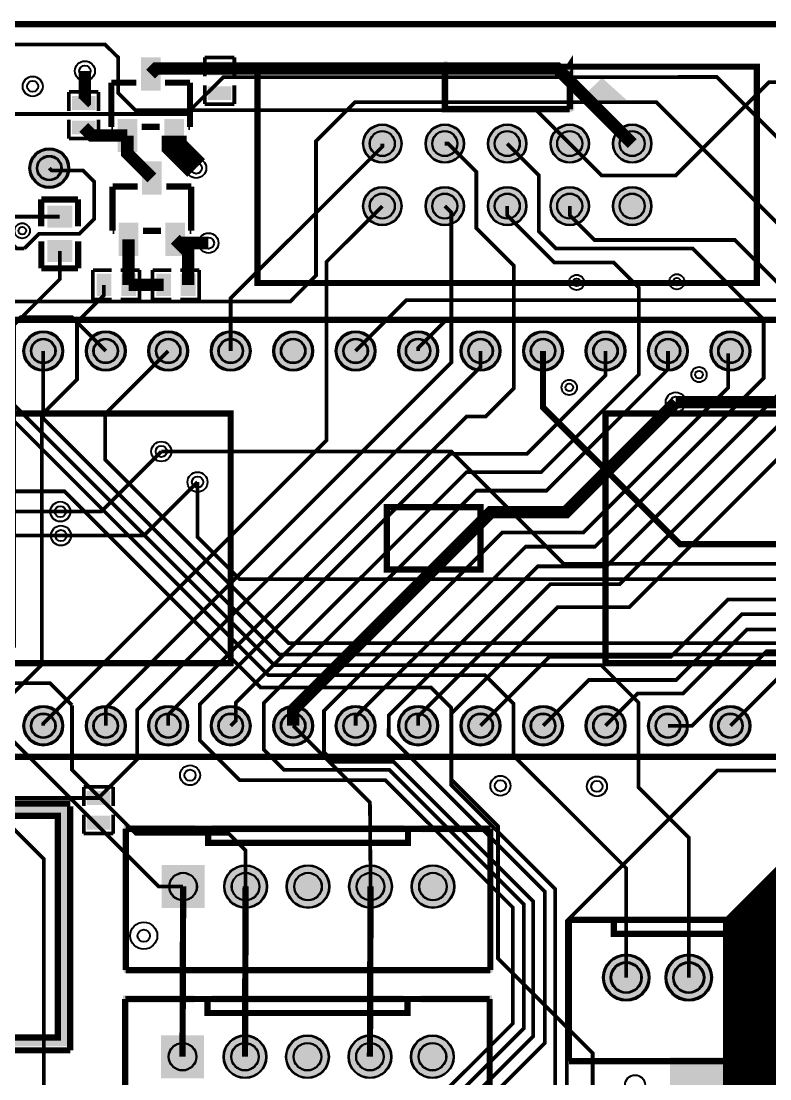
# Model space of a CAD drawing. Extents: x -5 to 3155, y -2761 to 5.
# Drawn here: x 1144 to 2342, y -1688 to 5 of the extents above; entities that cross this region are included whole.
import ezdxf

# ---------------------------------------------------------------- set-up
doc = ezdxf.new("R2010")
doc.units = 9
for name, color, linetype, true_color in [('BoardOutLine', 7, 'Continuous', 0xff00ff), ('BottomLayer', 7, 'Continuous', 0x0000ff), ('BottomSolderMaskLayer', 7, 'Continuous', 0xaa00ff), ('Document', 7, 'Continuous', 0xffffff), ('Hole', 7, 'Continuous', 0x222222), ('Multi-Layer', 7, 'Continuous', 0xc0c0c0), ('TopLayer', 7, 'Continuous', 0xff0000), ('TopPasteMaskLayer', 7, 'Continuous', 0x808080), ('TopSilkLayer', 7, 'Continuous', 0xffcc00), ('TopSolderMaskLayer', 7, 'Continuous', 0x800080)]:
    doc.layers.add(name, color=color, linetype=linetype, true_color=true_color)

msp = doc.modelspace()

# ---------------------------------------------------------------- hatches: boundary and pattern name
at = {"layer": 'BottomSolderMaskLayer'}
for points in [[(1690.8, -191.1, 1), (1752.8, -191.1, 1)], [(1790.8, -191.1, 1), (1852.8, -191.1, 1)], [(1890.8, -191.1, 1), (1952.8, -191.1, 1)], [(1990.8, -191.1, 1), (2052.8, -191.1, 1)], [(2090.8, -191.1, 1), (2152.8, -191.1, 1)], [(1156.7, -230.3, 1), (1220.7, -230.3, 1)], [(1690.8, -291.1, 1), (1752.8, -291.1, 1)], [(1790.8, -291.1, 1), (1852.8, -291.1, 1)], [(1890.8, -291.1, 1), (1952.8, -291.1, 1)], [(1990.8, -291.1, 1), (2052.8, -291.1, 1)], [(2090.8, -291.1, 1), (2152.8, -291.1, 1)], [(1147.1, -523.1, 1), (1211.1, -523.1, 1)], [(1247.1, -523.1, 1), (1311.1, -523.1, 1)], [(1347.1, -523.1, 1), (1411.1, -523.1, 1)], [(1447.1, -523.1, 1), (1511.1, -523.1, 1)], [(1547.1, -523.1, 1), (1611.1, -523.1, 1)], [(1647.1, -523.1, 1), (1711.1, -523.1, 1)], [(1747.1, -523.1, 1), (1811.1, -523.1, 1)], [(1847.1, -523.1, 1), (1911.1, -523.1, 1)], [(1947.1, -523.1, 1), (2011.1, -523.1, 1)], [(2047.1, -523.1, 1), (2111.1, -523.1, 1)], [(2147.1, -523.1, 1), (2211.1, -523.1, 1)], [(2247.1, -523.1, 1), (2311.1, -523.1, 1)], [(1147.1, -1123.1, 1), (1211.1, -1123.1, 1)], [(1247.1, -1123.1, 1), (1311.1, -1123.1, 1)], [(1347.1, -1123.1, 1), (1411.1, -1123.1, 1)], [(1447.1, -1123.1, 1), (1511.1, -1123.1, 1)], [(1547.1, -1123.1, 1), (1611.1, -1123.1, 1)], [(1647.1, -1123.1, 1), (1711.1, -1123.1, 1)], [(1747.1, -1123.1, 1), (1811.1, -1123.1, 1)], [(1847.1, -1123.1, 1), (1911.1, -1123.1, 1)], [(1947.1, -1123.1, 1), (2011.1, -1123.1, 1)], [(2047.1, -1123.1, 1), (2111.1, -1123.1, 1)], [(2147.1, -1123.1, 1), (2211.1, -1123.1, 1)], [(2247.1, -1123.1, 1), (2311.1, -1123.1, 1)], [(1437.4, -1415), (1368.5, -1415), (1368.5, -1346.1), (1437.4, -1346.1)], [(1468.5, -1380.6, 1), (1537.4, -1380.6, 1)], [(1568.5, -1380.6, 1), (1637.4, -1380.6, 1)], [(1668.5, -1380.6, 1), (1737.4, -1380.6, 1)], [(1768.5, -1380.6, 1), (1837.4, -1380.6, 1)], [(2074.9, -1526.4, 1), (2149.7, -1526.4, 1)], [(2174.9, -1526.4, 1), (2249.7, -1526.4, 1)], [(2274.9, -1526.4, 1), (2349.7, -1526.4, 1)], [(1436.4, -1687.6), (1367.5, -1687.6), (1367.5, -1618.7), (1436.4, -1618.7)], [(1467.5, -1653.1, 1), (1536.4, -1653.1, 1)], [(1567.5, -1653.1, 1), (1636.4, -1653.1, 1)], [(1667.5, -1653.1, 1), (1736.4, -1653.1, 1)], [(1767.5, -1653.1, 1), (1836.4, -1653.1, 1)]]:
    msp.add_hatch(color=256, dxfattribs=at).paths.add_polyline_path(points)
at = {"layer": 'Document'}
for points in [[(2029.1, -67.9), (2029.1, -134.8), (2029.1, -135.5), (2029, -136.1), (2028.8, -136.7), (2028.5, -137.3), (2028.1, -137.9), (2027.7, -138.4), (2027.2, -138.8), (2026.6, -139.1), (2026.1, -139.4), (2025.4, -139.6), (2024.8, -139.8), (2024.1, -139.8), (1823.4, -139.8), (1822.7, -139.8), (1822.1, -139.6), (1821.4, -139.4), (1820.9, -139.1), (1820.3, -138.8), (1819.8, -138.4), (1819.4, -137.9), (1819, -137.3), (1818.7, -136.7), (1818.5, -136.1), (1818.4, -135.5), (1818.4, -134.8), (1818.4, -64), (1818.4, -63.3), (1818.5, -62.7), (1818.7, -62), (1819, -61.5), (1819.4, -60.9), (1819.8, -60.4), (1820.3, -60), (1820.9, -59.6), (1821.4, -59.3), (1822.1, -59.1), (1822.7, -59), (1823.4, -59), (1824, -59), (1824.7, -59.1), (1825.3, -59.3), (1825.9, -59.6), (1826.4, -60), (1826.9, -60.4), (1827.3, -60.9), (1827.7, -61.5), (1828, -62), (1828.2, -62.7), (1828.3, -63.3), (1828.4, -64), (1828.4, -129.8), (2019.1, -129.8), (2019.1, -67.9), (2019.2, -67.2), (2019.3, -66.6), (2019.5, -66), (2019.8, -65.4), (2020.2, -64.8), (2020.6, -64.4), (2021.1, -63.9), (2021.6, -63.6), (2022.2, -63.3), (2022.9, -63.1), (2023.5, -62.9), (2024.1, -62.9), (2024.8, -62.9), (2025.4, -63.1), (2026.1, -63.3), (2026.6, -63.6), (2027.2, -63.9), (2027.7, -64.4), (2028.1, -64.8), (2028.5, -65.4), (2028.8, -66), (2029, -66.6), (2029.1, -67.2), (2029.1, -67.9)], [(2112.7, -121), (2037.9, -121), (2037.9, -121), (2073.4, -85.6)], [(1222.2, -1636.4), (1100.1, -1636.4), (1100.1, -1620.7), (1202.5, -1620.7), (1202.5, -1266.3), (1100.1, -1266.3), (1100.1, -1250.6), (1222.2, -1250.6), (1222.2, -1636.4)], [(1421.8, -1293.9), (1421.8, -1282.1), (1307.7, -1282.1), (1307.7, -1293.9)], [(1756.5, -1293.9), (1756.5, -1282.1), (1449.4, -1282.1), (1449.4, -1293.9)], [(1898.2, -1293.9), (1898.2, -1282.1), (1784, -1282.1), (1784, -1293.9)], [(1307.7, -1309.7), (1315.5, -1309.7), (1315.5, -1510.5), (1890.3, -1510.5), (1890.3, -1309.7), (1898.2, -1309.7), (1898.2, -1518.3), (1307.7, -1518.3)], [(1420.9, -1566.5), (1420.9, -1554.7), (1306.7, -1554.7), (1306.7, -1566.5)], [(1755.5, -1566.5), (1755.5, -1554.7), (1448.4, -1554.7), (1448.4, -1566.5)], [(1897.2, -1566.5), (1897.2, -1554.7), (1783.1, -1554.7), (1783.1, -1566.5)], [(1306.7, -1582.3), (1314.6, -1582.3), (1314.6, -1783), (1889.4, -1783), (1889.4, -1582.3), (1897.2, -1582.3), (1897.2, -1790.9), (1306.7, -1790.9)]]:
    msp.add_hatch(color=256, dxfattribs=at).paths.add_polyline_path(points)
at = {"layer": 'Multi-Layer'}
for points in [[(1691.8, -191.1, 1), (1751.8, -191.1, 1)], [(1791.8, -191.1, 1), (1851.8, -191.1, 1)], [(1891.8, -191.1, 1), (1951.8, -191.1, 1)], [(1991.8, -191.1, 1), (2051.8, -191.1, 1)], [(2091.8, -191.1, 1), (2151.8, -191.1, 1)], [(1691.8, -291.1, 1), (1751.8, -291.1, 1)], [(1791.8, -291.1, 1), (1851.8, -291.1, 1)], [(1891.8, -291.1, 1), (1951.8, -291.1, 1)], [(1991.8, -291.1, 1), (2051.8, -291.1, 1)], [(2091.8, -291.1, 1), (2151.8, -291.1, 1)], [(1149.1, -523.1, 1), (1209.1, -523.1, 1)], [(1249.1, -523.1, 1), (1309.1, -523.1, 1)], [(1349.1, -523.1, 1), (1409.1, -523.1, 1)], [(1449.1, -523.1, 1), (1509.1, -523.1, 1)], [(1549.1, -523.1, 1), (1609.1, -523.1, 1)], [(1649.1, -523.1, 1), (1709.1, -523.1, 1)], [(1749.1, -523.1, 1), (1809.1, -523.1, 1)], [(1849.1, -523.1, 1), (1909.1, -523.1, 1)], [(1949.1, -523.1, 1), (2009.1, -523.1, 1)], [(2049.1, -523.1, 1), (2109.1, -523.1, 1)], [(2149.1, -523.1, 1), (2209.1, -523.1, 1)], [(2249.1, -523.1, 1), (2309.1, -523.1, 1)], [(1149.1, -1123.1, 1), (1209.1, -1123.1, 1)], [(1249.1, -1123.1, 1), (1309.1, -1123.1, 1)], [(1349.1, -1123.1, 1), (1409.1, -1123.1, 1)], [(1449.1, -1123.1, 1), (1509.1, -1123.1, 1)], [(1549.1, -1123.1, 1), (1609.1, -1123.1, 1)], [(1649.1, -1123.1, 1), (1709.1, -1123.1, 1)], [(1749.1, -1123.1, 1), (1809.1, -1123.1, 1)], [(1849.1, -1123.1, 1), (1909.1, -1123.1, 1)], [(1949.1, -1123.1, 1), (2009.1, -1123.1, 1)], [(2049.1, -1123.1, 1), (2109.1, -1123.1, 1)], [(2149.1, -1123.1, 1), (2209.1, -1123.1, 1)], [(2249.1, -1123.1, 1), (2309.1, -1123.1, 1)], [(1436.4, -1414), (1369.5, -1414), (1369.5, -1347.1), (1436.4, -1347.1)], [(1469.5, -1380.6, 1), (1536.4, -1380.6, 1)], [(1569.5, -1380.6, 1), (1636.4, -1380.6, 1)], [(1669.5, -1380.6, 1), (1736.4, -1380.6, 1)], [(1769.5, -1380.6, 1), (1836.4, -1380.6, 1)], [(2076.9, -1526.4, 1), (2147.7, -1526.4, 1)], [(2176.9, -1526.4, 1), (2247.7, -1526.4, 1)], [(2276.9, -1526.4, 1), (2347.7, -1526.4, 1)], [(1435.4, -1686.6), (1368.5, -1686.6), (1368.5, -1619.7), (1435.4, -1619.7)], [(1468.5, -1653.1, 1), (1535.4, -1653.1, 1)], [(1568.5, -1653.1, 1), (1635.4, -1653.1, 1)], [(1668.5, -1653.1, 1), (1735.4, -1653.1, 1)], [(1768.5, -1653.1, 1), (1835.4, -1653.1, 1)]]:
    msp.add_hatch(color=256, dxfattribs=at).paths.add_polyline_path(points)
at = {"layer": 'TopLayer'}
for points in [[(1364.8, -104.3), (1337.3, -104.3), (1337.3, -55.1), (1364.8, -55.1)], [(1445.5, -80.7), (1445.5, -61), (1477, -61), (1477, -80.7)], [(1445.5, -120.1), (1445.5, -100.4), (1477, -100.4), (1477, -120.1)], [(1228, -135.8), (1228, -116.1), (1259.5, -116.1), (1259.5, -135.8)], [(1228, -175.2), (1228, -155.5), (1259.5, -155.5), (1259.5, -175.2)], [(1327.4, -202.7), (1299.9, -202.7), (1299.9, -153.5), (1327.4, -153.5)], [(1402.2, -202.7), (1374.7, -202.7), (1374.7, -153.5), (1402.2, -153.5)], [(1366.8, -270.6), (1339.2, -270.6), (1339.2, -221.4), (1366.8, -221.4)], [(1187.7, -323.7), (1187.7, -292.2), (1223.1, -292.2), (1223.1, -323.7)], [(1329.4, -369), (1301.8, -369), (1301.8, -319.8), (1329.4, -319.8)], [(1404.2, -369), (1376.6, -369), (1376.6, -319.8), (1404.2, -319.8)], [(1187.7, -378.9), (1187.7, -347.4), (1223.1, -347.4), (1223.1, -378.9)], [(1286.1, -433), (1266.4, -433), (1266.4, -401.5), (1286.1, -401.5)], [(1325.5, -433), (1305.8, -433), (1305.8, -401.5), (1325.5, -401.5)], [(1381.5, -433), (1361.8, -433), (1361.8, -401.5), (1381.5, -401.5)], [(1420.9, -433), (1401.2, -433), (1401.2, -401.5), (1420.9, -401.5)], [(1283.1, -1229), (1283.1, -1248.7), (1251.6, -1248.7), (1251.6, -1229)], [(1283.1, -1268.4), (1283.1, -1288.1), (1251.6, -1288.1), (1251.6, -1268.4)], [(2182.5, -1654.1), (2805.6, -1654.1), (2805.6, -1873.4), (2182.5, -1873.4), (2182.5, -1654.1)]]:
    msp.add_hatch(color=256, dxfattribs=at).paths.add_polyline_path(points)
at = {"layer": 'TopPasteMaskLayer'}
for points in [[(1364.8, -104.3), (1337.3, -104.3), (1337.3, -55.1), (1364.8, -55.1)], [(1445.5, -80.7), (1445.5, -61), (1477, -61), (1477, -80.7)], [(1445.5, -120.1), (1445.5, -100.4), (1477, -100.4), (1477, -120.1)], [(1228, -135.8), (1228, -116.1), (1259.5, -116.1), (1259.5, -135.8)], [(1228, -175.2), (1228, -155.5), (1259.5, -155.5), (1259.5, -175.2)], [(1327.4, -202.7), (1299.9, -202.7), (1299.9, -153.5), (1327.4, -153.5)], [(1402.2, -202.7), (1374.7, -202.7), (1374.7, -153.5), (1402.2, -153.5)], [(1366.8, -270.6), (1339.2, -270.6), (1339.2, -221.4), (1366.8, -221.4)], [(1187.7, -323.7), (1187.7, -292.2), (1223.1, -292.2), (1223.1, -323.7)], [(1329.4, -369), (1301.8, -369), (1301.8, -319.8), (1329.4, -319.8)], [(1404.2, -369), (1376.6, -369), (1376.6, -319.8), (1404.2, -319.8)], [(1187.7, -378.9), (1187.7, -347.4), (1223.1, -347.4), (1223.1, -378.9)], [(1286.1, -433), (1266.4, -433), (1266.4, -401.5), (1286.1, -401.5)], [(1325.5, -433), (1305.8, -433), (1305.8, -401.5), (1325.5, -401.5)], [(1381.5, -433), (1361.8, -433), (1361.8, -401.5), (1381.5, -401.5)], [(1420.9, -433), (1401.2, -433), (1401.2, -401.5), (1420.9, -401.5)], [(1283.1, -1229), (1283.1, -1248.7), (1251.6, -1248.7), (1251.6, -1229)], [(1283.1, -1268.4), (1283.1, -1288.1), (1251.6, -1288.1), (1251.6, -1268.4)]]:
    msp.add_hatch(color=256, dxfattribs=at).paths.add_polyline_path(points)
at = {"layer": 'TopSolderMaskLayer'}
for points in [[(1366.8, -106.3), (1335.3, -106.3), (1335.3, -53.1), (1366.8, -53.1)], [(1442.3, -81.9), (1442.3, -59.7), (1480.2, -59.7), (1480.2, -81.9)], [(1442.3, -121.3), (1442.3, -99.1), (1480.2, -99.1), (1480.2, -121.3)], [(1224.8, -137), (1224.8, -114.9), (1262.7, -114.9), (1262.7, -137)], [(1329.4, -204.7), (1297.9, -204.7), (1297.9, -151.5), (1329.4, -151.5)], [(1404.2, -204.7), (1372.7, -204.7), (1372.7, -151.5), (1404.2, -151.5)], [(1224.8, -176.4), (1224.8, -154.2), (1262.7, -154.2), (1262.7, -176.4)], [(1690.8, -191.1, 1), (1752.8, -191.1, 1)], [(1790.8, -191.1, 1), (1852.8, -191.1, 1)], [(1890.8, -191.1, 1), (1952.8, -191.1, 1)], [(1990.8, -191.1, 1), (2052.8, -191.1, 1)], [(2090.8, -191.1, 1), (2152.8, -191.1, 1)], [(1156.7, -230.3, 1), (1220.7, -230.3, 1)], [(1368.8, -272.6), (1337.2, -272.6), (1337.2, -219.4), (1368.8, -219.4)], [(1690.8, -291.1, 1), (1752.8, -291.1, 1)], [(1790.8, -291.1, 1), (1852.8, -291.1, 1)], [(1890.8, -291.1, 1), (1952.8, -291.1, 1)], [(1990.8, -291.1, 1), (2052.8, -291.1, 1)], [(2090.8, -291.1, 1), (2152.8, -291.1, 1)], [(1185.4, -325.5), (1185.4, -290.5), (1225.4, -290.5), (1225.4, -325.5)], [(1331.4, -371), (1299.8, -371), (1299.8, -317.8), (1331.4, -317.8)], [(1406.2, -371), (1374.6, -371), (1374.6, -317.8), (1406.2, -317.8)], [(1185.4, -380.6), (1185.4, -345.6), (1225.4, -345.6), (1225.4, -380.6)], [(1288.1, -435), (1264.4, -435), (1264.4, -399.5), (1288.1, -399.5)], [(1327.5, -435), (1303.8, -435), (1303.8, -399.5), (1327.5, -399.5)], [(1383.5, -435), (1359.8, -435), (1359.8, -399.5), (1383.5, -399.5)], [(1422.9, -435), (1399.2, -435), (1399.2, -399.5), (1422.9, -399.5)], [(1147.1, -523.1, 1), (1211.1, -523.1, 1)], [(1247.1, -523.1, 1), (1311.1, -523.1, 1)], [(1347.1, -523.1, 1), (1411.1, -523.1, 1)], [(1447.1, -523.1, 1), (1511.1, -523.1, 1)], [(1547.1, -523.1, 1), (1611.1, -523.1, 1)], [(1647.1, -523.1, 1), (1711.1, -523.1, 1)], [(1747.1, -523.1, 1), (1811.1, -523.1, 1)], [(1847.1, -523.1, 1), (1911.1, -523.1, 1)], [(1947.1, -523.1, 1), (2011.1, -523.1, 1)], [(2047.1, -523.1, 1), (2111.1, -523.1, 1)], [(2147.1, -523.1, 1), (2211.1, -523.1, 1)], [(2247.1, -523.1, 1), (2311.1, -523.1, 1)], [(1147.1, -1123.1, 1), (1211.1, -1123.1, 1)], [(1247.1, -1123.1, 1), (1311.1, -1123.1, 1)], [(1347.1, -1123.1, 1), (1411.1, -1123.1, 1)], [(1447.1, -1123.1, 1), (1511.1, -1123.1, 1)], [(1547.1, -1123.1, 1), (1611.1, -1123.1, 1)], [(1647.1, -1123.1, 1), (1711.1, -1123.1, 1)], [(1747.1, -1123.1, 1), (1811.1, -1123.1, 1)], [(1847.1, -1123.1, 1), (1911.1, -1123.1, 1)], [(1947.1, -1123.1, 1), (2011.1, -1123.1, 1)], [(2047.1, -1123.1, 1), (2111.1, -1123.1, 1)], [(2147.1, -1123.1, 1), (2211.1, -1123.1, 1)], [(2247.1, -1123.1, 1), (2311.1, -1123.1, 1)], [(1286.3, -1227.8), (1286.3, -1249.9), (1248.4, -1249.9), (1248.4, -1227.8)], [(1286.3, -1267.1), (1286.3, -1289.3), (1248.4, -1289.3), (1248.4, -1267.1)], [(1437.4, -1415), (1368.5, -1415), (1368.5, -1346.1), (1437.4, -1346.1)], [(1468.5, -1380.6, 1), (1537.4, -1380.6, 1)], [(1568.5, -1380.6, 1), (1637.4, -1380.6, 1)], [(1668.5, -1380.6, 1), (1737.4, -1380.6, 1)], [(1768.5, -1380.6, 1), (1837.4, -1380.6, 1)], [(2074.9, -1526.4, 1), (2149.7, -1526.4, 1)], [(2174.9, -1526.4, 1), (2249.7, -1526.4, 1)], [(2274.9, -1526.4, 1), (2349.7, -1526.4, 1)], [(1436.4, -1687.6), (1367.5, -1687.6), (1367.5, -1618.7), (1436.4, -1618.7)], [(1467.5, -1653.1, 1), (1536.4, -1653.1, 1)], [(1567.5, -1653.1, 1), (1636.4, -1653.1, 1)], [(1667.5, -1653.1, 1), (1736.4, -1653.1, 1)], [(1767.5, -1653.1, 1), (1836.4, -1653.1, 1)]]:
    msp.add_hatch(color=256, dxfattribs=at).paths.add_polyline_path(points)

# ---------------------------------------------------------------- linework, layer by layer
at = {"layer": 'BoardOutLine', "const_width": 10}
msp.add_lwpolyline([(157.5, 0), (2992.1, 0)], dxfattribs=at)
at = {"layer": 'BottomLayer'}
for points, const_width in [([(2504.7, -158.6), (2593.4, -69.8), (2830, -69.8), (2872.3, -112.1), (2872.3, -329.6), (2596.8, -605.1), (2191.4, -605.1)], 20), ([(2197.3, -84.6), (1467.2, -84.6), (1408.1, -143.6), (929.9, -143.6), (817.7, -255.8), (817.7, -399.9), (731.1, -486.5), (731.1, -684.8)], 6), ([(2195.3, -84.4), (2257.3, -84.4), (2374.6, -201.7), (2747.8, -201.7), (2804.6, -258.6)], 6), ([(1643.2, -159.4), (1677.7, -124.9), (2160.8, -124.9), (2393.1, -357.2), (2426.5, -357.2), (2455.1, -328.7), (2455.1, -238.1), (2479.4, -213.8), (2659.8, -213.8), (2704.6, -258.6)], 6), ([(1644.2, -158.4), (1615.7, -186.9), (1615.7, -402.4), (1574.4, -443.8), (1058.8, -443.8), (1024.4, -478.2), (1024.4, -611), (986, -649.4), (986, -685.8)], 6), ([(1779.1, -523.1), (1779.1, -518.6), (1822.4, -475.3), (2468.9, -475.3), (2528.9, -415.2), (2528.9, -334.4), (2604.6, -258.6)], 6), ([(2030.1, -441.8), (2430.5, -441.8), (2504.3, -368), (2504.7, -258.6)], 6), ([(361, -419), (332, -448), (332, -553.4), (526.5, -747.8), (1212.8, -747.8), (1527, -1062), (1800, -1062), (1832, -1094), (1832, -1209), (1907, -1284), (1907, -1495.7), (2058.5, -1647.2), (2058.5, -2277), (2296.7, -2515.1), (2506.3, -2515.1), (2543.7, -2477.7), (2543.7, -2441.3)], 6), ([(2030.1, -441.8), (1760.3, -441.8), (1679.1, -523.1)], 6), ([(1279.1, -523.1), (1225, -469), (1143, -469), (1132, -480), (1132, -609), (1549, -1026), (2072, -1026), (2132, -1086), (2132, -1222), (2212.3, -1302.3), (2212.3, -1526.4)], 6), ([(1979.1, -523), (1979.1, -613.3), (2198.3, -832.4), (2558.4, -832.4), (2761.1, -629.8), (2761.1, -584.5), (2830, -515.6), (3034.7, -515.6), (3107.5, -588.4), (3107.5, -2346.8), (3034.7, -2419.6), (2989.4, -2419.6), (2915.6, -2493.4), (2912.7, -2493.4), (2698.1, -2708), (771.2, -2708), (589.4, -2526.2)], 10), ([(2112.3, -1526.4), (2112.3, -1351.3), (1932, -1171), (1932, -1088), (1886, -1042), (1539, -1042), (1079.1, -582.1), (1079.1, -523.1)], 6), ([(1179.1, -523.1), (1179.1, -631.1), (1557, -1009), (2491, -1009), (2672.3, -1190.3), (2672.3, -1526.4)], 6), ([(1379.1, -523.1), (1278, -624.2), (1278, -697), (1572, -991), (2508, -991), (2772.3, -1255.3), (2772.3, -1526.4)], 6), ([(2859.7, -566.7), (2562.5, -863.9), (2012.2, -863.9), (1832.3, -684), (1368, -684)], 6), ([(2959.7, -566.7), (2909.4, -617), (2834.9, -617), (2563.3, -888.5), (1493.7, -888.5), (1426, -820.8), (1426, -733)], 6), ([(279.1, -1123.1), (279.1, -1054.2), (553, -780.3), (1206.4, -780.3)], 6), ([(379.1, -1123.1), (379.1, -978.8), (539.2, -818.7), (1207.4, -818.7), (1207.4, -818.7)], 6), ([(856.1, -869.8), (1061.8, -1075.5), (1101.1, -1075.5), (1129.6, -1104), (1129.6, -1146.3), (1363.8, -1380.6), (1402.9, -1380.6)], 6), ([(919.1, -867.9), (1106, -1054.8), (1189.7, -1054.8), (1225.1, -1090.2)], 6), ([(1225.1, -1090.2), (1225.1, -1193.6), (1327.4, -1295.9), (1476, -1295.9), (1502.6, -1322.5), (1503, -1380.5)], 6), ([(1579.1, -1123), (1702, -1245.9), (1703, -1380.5)], 6), ([(1403, -1380.5), (1402, -1653.1)], 10), ([(1503, -1380.5), (1502, -1653.1)], 10), ([(1703, -1380.5), (1702, -1653.1)], 10), ([(2312.4, -1691.5), (2164.8, -1838.1), (2164.8, -2050.6), (2312.4, -2198.2)], 20)]:
    msp.add_lwpolyline(points, dxfattribs=dict(at, const_width=const_width))
at = {"layer": 'BottomSolderMaskLayer'}
for centre, radius in [((1721.8, -191.1), 31), ((1821.8, -191.1), 31), ((1921.8, -191.1), 31), ((2021.8, -191.1), 31), ((2121.8, -191.1), 31), ((1721.8, -191.1), 20.3), ((1821.8, -191.1), 20.3), ((1921.8, -191.1), 20.3), ((2021.8, -191.1), 20.3), ((2121.8, -191.1), 20.3), ((1188.7, -230.3), 32), ((1188.7, -230.3), 19.9), ((1721.8, -291.1), 31), ((1721.8, -291.1), 20.3), ((1821.8, -291.1), 31), ((1821.8, -291.1), 20.3), ((1921.8, -291.1), 31), ((1921.8, -291.1), 20.3), ((2021.8, -291.1), 31), ((2021.8, -291.1), 20.3), ((2121.8, -291.1), 31), ((2121.8, -291.1), 20.3), ((1179.1, -523.1), 32), ((1279.1, -523.1), 32), ((1379.1, -523.1), 32), ((1479.1, -523.1), 32), ((1579.1, -523.1), 32), ((1679.1, -523.1), 32), ((1779.1, -523.1), 32), ((1879.1, -523.1), 32), ((1979.1, -523.1), 32), ((2079.1, -523.1), 32), ((2179.1, -523.1), 32), ((2279.1, -523.1), 32), ((1179.1, -523.1), 19.9), ((1279.1, -523.1), 19.9), ((1379.1, -523.1), 19.9), ((1479.1, -523.1), 19.9), ((1579.1, -523.1), 19.9), ((1679.1, -523.1), 19.9), ((1779.1, -523.1), 19.9), ((1879.1, -523.1), 19.9), ((1979.1, -523.1), 19.9), ((2079.1, -523.1), 19.9), ((2179.1, -523.1), 19.9), ((2279.1, -523.1), 19.9), ((1179.1, -1123.1), 32), ((1279.1, -1123.1), 32), ((1379.1, -1123.1), 32), ((1479.1, -1123.1), 32), ((1579.1, -1123.1), 32), ((1679.1, -1123.1), 32), ((1779.1, -1123.1), 32), ((1879.1, -1123.1), 32), ((1979.1, -1123.1), 32), ((2079.1, -1123.1), 32), ((2179.1, -1123.1), 32), ((2279.1, -1123.1), 32), ((1179.1, -1123.1), 19.9), ((1279.1, -1123.1), 19.9), ((1379.1, -1123.1), 19.9), ((1479.1, -1123.1), 19.9), ((1579.1, -1123.1), 19.9), ((1679.1, -1123.1), 19.9), ((1779.1, -1123.1), 19.9), ((1879.1, -1123.1), 19.9), ((1979.1, -1123.1), 19.9), ((2079.1, -1123.1), 19.9), ((2179.1, -1123.1), 19.9), ((2279.1, -1123.1), 19.9), ((1502.9, -1380.6), 34.5), ((1602.9, -1380.6), 34.5), ((1702.9, -1380.6), 34.5), ((1802.9, -1380.6), 34.5), ((1402.9, -1380.6), 22.3), ((1502.9, -1380.6), 22.3), ((1602.9, -1380.6), 22.3), ((1702.9, -1380.6), 22.3), ((1802.9, -1380.6), 22.3), ((2112.3, -1526.4), 37.4), ((2212.3, -1526.4), 37.4), ((2312.3, -1526.4), 37.4), ((2112.3, -1526.4), 25), ((2212.3, -1526.4), 25), ((2312.3, -1526.4), 25), ((1502, -1653.1), 34.5), ((1602, -1653.1), 34.5), ((1702, -1653.1), 34.5), ((1802, -1653.1), 34.5), ((1402, -1653.1), 22.3), ((1502, -1653.1), 22.3), ((1602, -1653.1), 22.3), ((1702, -1653.1), 22.3), ((1802, -1653.1), 22.3)]:
    msp.add_circle(centre, radius, dxfattribs=at)
at = {"layer": 'Document'}
msp.add_circle((1339.9, -1459.3), 9.84, dxfattribs=at)
at = {"layer": 'Hole'}
for centre, radius in [((1245.7, -74.8), 9), ((1162.1, -99.4), 9), ((1423.9, -230.3), 9), ((1145.4, -330.6), 6.1), ((1443.5, -350.3), 9), ((2193.3, -412.3), 6.1), ((2032.9, -413.3), 6.1), ((2228.8, -560.9), 6.1), ((2021.1, -581.5), 6.1), ((2191.4, -605.2), 9), ((1368, -684), 9), ((1426, -733), 9), ((1206.4, -780.3), 9), ((1207.4, -818.7), 9), ((1414, -1202.4), 9), ((1910.9, -1219.2), 9), ((2065.4, -1220.2), 9), ((2312.4, -1691.5), 9)]:
    msp.add_circle(centre, radius, dxfattribs=at)
at = {"layer": 'Multi-Layer'}
for centre, radius in [((1245.7, -74.8), 16), ((1162.1, -99.4), 16), ((1721.8, -191.1), 30), ((1821.8, -191.1), 30), ((1921.8, -191.1), 30), ((2021.8, -191.1), 30), ((2121.8, -191.1), 30), ((1721.8, -191.1), 19.7), ((1821.8, -191.1), 19.7), ((1921.8, -191.1), 19.7), ((2021.8, -191.1), 19.7), ((2121.8, -191.1), 19.7), ((1188.7, -230.3), 30), ((1188.7, -230.3), 18.7), ((1423.9, -230.3), 16), ((1721.8, -291.1), 30), ((1821.8, -291.1), 30), ((1921.8, -291.1), 30), ((2021.8, -291.1), 30), ((2121.8, -291.1), 30), ((1721.8, -291.1), 19.7), ((1821.8, -291.1), 19.7), ((1921.8, -291.1), 19.7), ((2021.8, -291.1), 19.7), ((2121.8, -291.1), 19.7), ((1145.4, -330.6), 12.2), ((1443.5, -350.3), 16), ((2032.9, -413.3), 12.2), ((2193.3, -412.3), 12.2), ((1179.1, -523.1), 30), ((1179.1, -523.1), 18.7), ((1279.1, -523.1), 30), ((1279.1, -523.1), 18.7), ((1379.1, -523.1), 30), ((1379.1, -523.1), 18.7), ((1479.1, -523.1), 30), ((1479.1, -523.1), 18.7), ((1579.1, -523.1), 30), ((1579.1, -523.1), 18.7), ((1679.1, -523.1), 30), ((1679.1, -523.1), 18.7), ((1779.1, -523.1), 30), ((1779.1, -523.1), 18.7), ((1879.1, -523.1), 30), ((1879.1, -523.1), 18.7), ((1979.1, -523.1), 30), ((1979.1, -523.1), 18.7), ((2079.1, -523.1), 30), ((2079.1, -523.1), 18.7), ((2179.1, -523.1), 30), ((2179.1, -523.1), 18.7), ((2279.1, -523.1), 30), ((2279.1, -523.1), 18.7), ((2228.8, -560.9), 12.2), ((2021.1, -581.5), 12.2), ((2191.4, -605.2), 16), ((1368, -684), 16), ((1426, -733), 16), ((1206.4, -780.3), 16), ((1207.4, -818.7), 16), ((1179.1, -1123.1), 30), ((1279.1, -1123.1), 30), ((1379.1, -1123.1), 30), ((1479.1, -1123.1), 30), ((1579.1, -1123.1), 30), ((1679.1, -1123.1), 30), ((1779.1, -1123.1), 30), ((1879.1, -1123.1), 30), ((1979.1, -1123.1), 30), ((2079.1, -1123.1), 30), ((2179.1, -1123.1), 30), ((2279.1, -1123.1), 30), ((1179.1, -1123.1), 18.7), ((1279.1, -1123.1), 18.7), ((1379.1, -1123.1), 18.7), ((1479.1, -1123.1), 18.7), ((1579.1, -1123.1), 18.7), ((1679.1, -1123.1), 18.7), ((1779.1, -1123.1), 18.7), ((1879.1, -1123.1), 18.7), ((1979.1, -1123.1), 18.7), ((2079.1, -1123.1), 18.7), ((2179.1, -1123.1), 18.7), ((2279.1, -1123.1), 18.7), ((1414, -1202.4), 16), ((1910.9, -1219.2), 16), ((2065.4, -1220.2), 16), ((1502.9, -1380.6), 33.5), ((1602.9, -1380.6), 33.5), ((1702.9, -1380.6), 33.5), ((1802.9, -1380.6), 33.5), ((1402.9, -1380.6), 21.7), ((1502.9, -1380.6), 21.7), ((1602.9, -1380.6), 21.7), ((1702.9, -1380.6), 21.7), ((1802.9, -1380.6), 21.7), ((1339.9, -1459.3), 21.7), ((2112.3, -1526.4), 35.4), ((2112.3, -1526.4), 23.6), ((2212.3, -1526.4), 35.4), ((2212.3, -1526.4), 23.6), ((2312.3, -1526.4), 35.4), ((2312.3, -1526.4), 23.6), ((1502, -1653.1), 33.5), ((1602, -1653.1), 33.5), ((1702, -1653.1), 33.5), ((1802, -1653.1), 33.5), ((1402, -1653.1), 21.7), ((1502, -1653.1), 21.7), ((1602, -1653.1), 21.7), ((1702, -1653.1), 21.7), ((1802, -1653.1), 21.7), ((2312.4, -1691.5), 16), ((2126.4, -1698.4), 16)]:
    msp.add_circle(centre, radius, dxfattribs=at)
at = {"layer": 'TopLayer'}
for points, const_width in [([(182.1, -941.7), (93.5, -853.1), (93.5, -317.8), (124, -287.3), (221.4, -287.3), (476.3, -32.5), (1278.2, -32.5), (1298.9, -53.1), (1298.9, -110.2), (1326.5, -137.7), (1968.4, -137.7), (2021.8, -191.1)], 6), ([(1245.7, -74.8), (1245.7, -124), (1243.8, -125.9)], 20), ([(1351, -79.7), (1359.9, -70.8), (1461.2, -70.8)], 20), ([(2121.8, -191.1), (2001.5, -70.8), (1461.2, -70.8)], 20), ([(2704.7, -158.6), (2639.1, -92.5), (2341, -92.5), (2191.4, -242), (2072.7, -242), (2021.8, -191.1)], 6), ([(1243.8, -165.3), (1256.6, -178.1), (1313.6, -178.1)], 20), ([(1353, -246), (1313.6, -206.6), (1313.6, -178.1)], 20), ([(1388.4, -178.1), (1388.4, -194.8), (1423.9, -230.3)], 40), ([(1379.1, -1123), (1379.1, -1105.5), (1856.8, -627.8), (1887.3, -627.8), (1932.3, -582.8), (1932.3, -386.4), (1872.3, -326.4), (1872.3, -236.4), (1827, -191.1), (1821.8, -191.1)], 6), ([(1721.8, -191.1), (1721.8, -196), (1479.1, -438.7), (1479.1, -523.1)], 6), ([(1679.1, -1123.1), (1679.1, -1108.6), (1951.3, -836.4), (2062.3, -836.4), (2332.3, -566.4), (2332.3, -472.5), (2218.9, -359.1), (2000, -359.1), (1972.3, -331.4), (1972.3, -241.6), (1921.8, -191.1)], 6), ([(1148.7, -359.1), (1172.3, -335.5), (1236.9, -335.5), (1260.5, -311.9), (1260.5, -251.9), (1242.8, -234.2), (1192.6, -234.2), (1188.7, -230.2)], 6), ([(1721.8, -291.1), (1632.3, -380.5), (1632.3, -666.4), (1179.1, -1119.6), (1179.1, -1123.1)], 6), ([(1821.8, -291.1), (1832.3, -301.6), (1832.3, -541.4), (1279.1, -1094.6), (1279.1, -1123)], 6), ([(1479.1, -1123.1), (1487.3, -1114.9), (1487.3, -1086.4), (1856.4, -717.3), (1975.9, -717.3), (2132.3, -560.9), (2132.3, -421.4), (2092.3, -381.4), (1997.3, -381.4), (1921.8, -305.9), (1921.8, -291.1)], 6), ([(1779.1, -1123.1), (1779.1, -1108), (1990.7, -896.4), (2101.8, -896.4), (2432.3, -565.9), (2432.3, -491.4), (2286.3, -345.4), (2061.3, -345.4), (2021.8, -305.9), (2021.8, -291.1)], 6), ([(1205.4, -308), (1108, -308), (1108, -307.9)], 6), ([(1315.6, -344.4), (1315.6, -417.2), (1315.6, -417.2)], 20), ([(1411.1, -417.2), (1411.1, -365.1), (1390.4, -344.4)], 20), ([(1390.4, -344.4), (1396.3, -350.3), (1443.5, -350.3)], 20), ([(1108, -347.3), (1124.7, -347.3), (1136.5, -359.1), (1148.7, -359.1)], 6), ([(879.1, -1123.1), (942.4, -1186.4), (992.3, -1186.4), (1032.3, -1146.4), (1032.3, -1096.4), (1132.3, -996.4), (1132.3, -481.4), (1205.4, -408.3), (1205.4, -363.1)], 6), ([(1079.1, -1123.1), (1176.9, -1025.3), (1176.9, -624.8), (1233, -568.8), (1233, -477.2), (1276.2, -433.9), (1276.2, -417.2)], 6), ([(1315.6, -417.2), (1371.7, -417.2), (1371.7, -417.2)], 20), ([(1879.1, -523), (1879.1, -548.4), (1329.4, -1098.1), (1329.4, -1176.9), (1267.4, -1238.8), (943.6, -1238.8), (879.7, -1174.9), (651.4, -1174.9), (629.8, -1153.2), (629.8, -1098.1), (684.9, -1043), (684.9, -995.8)], 6), ([(2079.1, -523), (2079.1, -562), (1953.3, -687.8), (1830.9, -687.8), (1429.8, -1088.9), (1429.8, -1146.4), (1493.7, -1210.3), (1726.9, -1210.3), (1930.6, -1414), (1930.6, -1600), (1810.6, -1720), (1452.4, -1720), (1367.8, -1804.6), (1301.5, -1804.6), (1244.4, -1861.7)], 6), ([(1344.4, -1861.7), (1469.4, -1736.7), (1819.4, -1736.7), (1948.3, -1607.9), (1948.3, -1409.1), (1732.9, -1193.6), (1564.5, -1193.6), (1532.3, -1161.4), (1532.3, -1086.4), (1871.9, -746.8), (1984.8, -746.8), (2179.1, -552.5), (2179.1, -523)], 6), ([(1440.6, -1865.6), (1547.9, -1758.4), (1825.5, -1758.4), (1963.2, -1620.6), (1963.2, -1404.1), (1739.9, -1180.7), (1643.9, -1180.7), (1628.5, -1165.3), (1628.5, -1099.2), (1914, -813.7), (2043.8, -813.7), (2275.3, -582.2), (2275.3, -526.9)], 6), ([(1744.4, -1861.7), (1751.5, -1861.7), (1981.8, -1631.4), (1981.8, -1388.4), (1731.9, -1138.5), (1732.3, -1106.4), (1970.8, -867.9), (2080.8, -867.9), (2379.1, -569.6), (2379.1, -523)], 6), ([(1844.4, -1861.7), (1998.5, -1707.6), (1998.5, -1384.5), (1832.3, -1218.3), (1832.3, -1103.3), (2002.3, -933.3), (2117.3, -933.3), (2479.1, -571.5), (2479.1, -529.9)], 6), ([(1579.1, -1123.1), (1579.1, -1097.4), (1895.2, -781.3), (2015.2, -781.3), (2191.4, -605.2)], 20), ([(2859.7, -666.7), (2605.4, -921), (2275, -921), (2183.5, -1012.5), (1989.6, -1012.5), (1879.1, -1123.1)], 6), ([(2959.7, -666.7), (2909.1, -717.3), (2836.9, -717.3), (2609.6, -944.6), (2297.7, -944.6), (2192.4, -1049.9), (2052.2, -1049.9), (1979.1, -1123)], 6), ([(1368, -684), (1271.7, -780.3), (1206.4, -780.3)], 6), ([(1426, -733), (1340.3, -818.7), (1207.4, -818.7)], 6), ([(2859.7, -766.7), (2835.7, -766.7), (2633.2, -969.2), (2305.5, -969.2), (2203.2, -1071.6), (2130.6, -1071.6), (2079.1, -1123.1)], 6), ([(2959.7, -766.7), (2907.7, -818.7), (2822.1, -818.7), (2637.1, -1003.7), (2337, -1003.7), (2217.6, -1123.1), (2179.1, -1123.1)], 6), ([(2859.7, -866.7), (2824.3, -866.7), (2654.8, -1036.2), (2366, -1036.2), (2279.1, -1123.1)], 6), ([(579.1, -1123), (579.1, -1153.7), (628.8, -1203.4), (881.7, -1203.4), (952, -1273.7), (1117.3, -1273.7), (1179.8, -1336.3), (1179.8, -1885.3), (1229, -1934.5), (1960.1, -1934.5), (2017.2, -1877.5), (2017.2, -1435.6), (2258.3, -1194.6), (2854.6, -1194.6), (2908.7, -1140.4), (2908.7, -1017.7), (2959.7, -966.7)], 6), ([(2872.3, -1526.4), (2870.3, -1524.5), (2870.3, -1438.6), (2825.1, -1393.3), (2371.4, -1393.3), (2312.3, -1452.5), (2312.3, -1526.4)], 90), ([(2312.3, -1526.4), (2312.3, -1736.4), (2282.3, -1766.4)], 90)]:
    msp.add_lwpolyline(points, dxfattribs=dict(at, const_width=const_width))
at = {"layer": 'TopSilkLayer'}
for points, const_width in [([(1437.6, -53.1), (1484.9, -53.1)], 5.91), ([(1437.6, -83.4), (1437.6, -53.1)], 5.91), ([(1484.9, -83.4), (1484.9, -53.1)], 5.91), ([(2021.8, -136.1), (2021.8, -66.1), (2019.8, -69.1)], 10), ([(2021.8, -136.1), (1821.8, -136.1), (1821.8, -67.1), (1821.8, -69.1)], 10), ([(1288, -93.5), (1328.2, -93.5)], 10), ([(1288, -93.5), (1288, -164.3)], 10), ([(1373.9, -93.5), (1414, -93.5)], 10), ([(1414, -93.5), (1414, -164.3)], 10), ([(1437.6, -97.6), (1437.6, -127.9)], 5.91), ([(1484.9, -97.6), (1484.9, -127.9)], 5.91), ([(1220.2, -108.2), (1267.4, -108.2)], 5.91), ([(1220.2, -138.6), (1220.2, -108.2)], 5.91), ([(1267.4, -138.6), (1267.4, -108.2)], 5.91), ([(1437.6, -127.9), (1484.9, -127.9)], 5.91), ([(1220.2, -152.7), (1220.2, -183)], 5.91), ([(1267.4, -152.7), (1267.4, -183)], 5.91), ([(1288, -164.3), (1290.8, -164.3)], 10), ([(1336.5, -164.3), (1365.6, -164.3)], 10), ([(1411.3, -164.3), (1414, -164.3)], 10), ([(1220.2, -183), (1267.4, -183)], 5.91), ([(1290, -259.8), (1330.1, -259.8)], 10), ([(1290, -259.8), (1290, -330.6)], 10), ([(1375.9, -259.8), (1416, -259.8)], 10), ([(1416, -259.8), (1416, -330.6)], 10), ([(1175.7, -323.7), (1175.7, -280.4)], 10), ([(1175.9, -280.4), (1234.9, -280.4)], 10), ([(1234.7, -323.7), (1234.7, -280.4)], 10), ([(1290, -330.6), (1292.7, -330.6)], 10), ([(1338.5, -330.6), (1367.5, -330.6)], 10), ([(1413.3, -330.6), (1416, -330.6)], 10), ([(1175.9, -347.4), (1175.9, -390.7)], 10), ([(1234.9, -347.4), (1234.9, -390.7)], 10), ([(1175.9, -390.7), (1234.9, -390.7)], 10), ([(1258.5, -440.8), (1258.5, -393.6)], 5.91), ([(1288.8, -393.6), (1258.5, -393.6)], 5.91), ([(1303, -393.6), (1333.3, -393.6)], 5.91), ([(1333.3, -440.8), (1333.3, -393.6)], 5.91), ([(1354, -440.8), (1354, -393.6)], 5.91), ([(1384.3, -393.6), (1354, -393.6)], 5.91), ([(1398.5, -393.6), (1428.8, -393.6)], 5.91), ([(1428.8, -440.8), (1428.8, -393.6)], 5.91), ([(1288.8, -440.8), (1258.5, -440.8)], 5.91), ([(1303, -440.8), (1333.3, -440.8)], 5.91), ([(1384.3, -440.8), (1354, -440.8)], 5.91), ([(1398.5, -440.8), (1428.8, -440.8)], 5.91), ([(1291, -1221.1), (1243.8, -1221.1)], 5.91), ([(1243.8, -1251.4), (1243.8, -1221.1)], 5.91), ([(1291, -1251.4), (1291, -1221.1)], 5.91), ([(1222.3, -1247.5), (992.3, -1247.5)], 10), ([(1222.3, -1642.9), (1222.3, -1251.9)], 10), ([(1243.8, -1265.6), (1243.8, -1295.9)], 5.91), ([(1291, -1265.6), (1291, -1295.9)], 5.91), ([(1894.7, -1288), (1311.2, -1288)], 10), ([(1311.2, -1288), (1311.2, -1514.4)], 10), ([(1762.9, -1290.6), (1762.9, -1310.6), (1442.9, -1310.6), (1442.9, -1290.6)], 10), ([(1894.7, -1514.4), (1894.7, -1288)], 10), ([(1291, -1295.9), (1243.8, -1295.9)], 5.91), ([(2504, -1433.9), (2020.6, -1433.9)], 10), ([(2020.6, -1433.9), (2020.6, -1660.3)], 10), ([(2422.3, -1436.4), (2422.3, -1456.4), (2092.3, -1456.4), (2092.3, -1436.4)], 10), ([(1311.2, -1514.4), (1894.7, -1514.4)], 10), ([(1893.7, -1560.6), (1310.2, -1560.6)], 10), ([(1310.2, -1560.6), (1310.2, -1787)], 10), ([(1893.7, -1787), (1893.7, -1560.6)], 10), ([(1762, -1563.1), (1762, -1583.1), (1442, -1583.1), (1442, -1563.1)], 10), ([(992.3, -1642.9), (1222.3, -1642.9)], 10), ([(2020.6, -1660.3), (2504, -1660.3)], 10)]:
    msp.add_lwpolyline(points, dxfattribs=dict(at, const_width=const_width))
at = {"layer": 'TopSilkLayer', "const_width": 10}
for points in [[(2321.4, -414.3), (1522.2, -414.3), (1522.2, -67.9), (2321.4, -67.9), (2321.4, -414.3)], [(129.1, -1173.1), (129.1, -473.1), (2529.1, -473.1), (2529.1, -1173.1), (129.1, -1173.1)], [(1079.1, -1023.1), (1079.1, -623.1), (1479.1, -623.1), (1479.1, -1023.1), (1079.1, -1023.1)], [(2079.1, -1023.1), (2079.1, -623.1), (2529.1, -623.1), (2529.1, -1023.1), (2079.1, -1023.1)], [(1729.1, -873.1), (1729.1, -773.1), (1879.1, -773.1), (1879.1, -873.1), (1729.1, -873.1)], [(1012.3, -1622.4), (1012.3, -1267.4), (1202.3, -1267.4), (1202.3, -1622.4), (1012.3, -1622.4)]]:
    msp.add_lwpolyline(points, close=True, dxfattribs=at)
at = {"layer": 'TopSolderMaskLayer'}
for centre, radius in [((1721.8, -191.1), 31), ((1821.8, -191.1), 31), ((1921.8, -191.1), 31), ((2021.8, -191.1), 31), ((2121.8, -191.1), 31), ((1721.8, -191.1), 20.3), ((1821.8, -191.1), 20.3), ((1921.8, -191.1), 20.3), ((2021.8, -191.1), 20.3), ((2121.8, -191.1), 20.3), ((1188.7, -230.3), 32), ((1188.7, -230.3), 19.9), ((1721.8, -291.1), 31), ((1721.8, -291.1), 20.3), ((1821.8, -291.1), 31), ((1821.8, -291.1), 20.3), ((1921.8, -291.1), 31), ((1921.8, -291.1), 20.3), ((2021.8, -291.1), 31), ((2021.8, -291.1), 20.3), ((2121.8, -291.1), 31), ((2121.8, -291.1), 20.3), ((1179.1, -523.1), 32), ((1279.1, -523.1), 32), ((1379.1, -523.1), 32), ((1479.1, -523.1), 32), ((1579.1, -523.1), 32), ((1679.1, -523.1), 32), ((1779.1, -523.1), 32), ((1879.1, -523.1), 32), ((1979.1, -523.1), 32), ((2079.1, -523.1), 32), ((2179.1, -523.1), 32), ((2279.1, -523.1), 32), ((1179.1, -523.1), 19.9), ((1279.1, -523.1), 19.9), ((1379.1, -523.1), 19.9), ((1479.1, -523.1), 19.9), ((1579.1, -523.1), 19.9), ((1679.1, -523.1), 19.9), ((1779.1, -523.1), 19.9), ((1879.1, -523.1), 19.9), ((1979.1, -523.1), 19.9), ((2079.1, -523.1), 19.9), ((2179.1, -523.1), 19.9), ((2279.1, -523.1), 19.9), ((1179.1, -1123.1), 32), ((1279.1, -1123.1), 32), ((1379.1, -1123.1), 32), ((1479.1, -1123.1), 32), ((1579.1, -1123.1), 32), ((1679.1, -1123.1), 32), ((1779.1, -1123.1), 32), ((1879.1, -1123.1), 32), ((1979.1, -1123.1), 32), ((2079.1, -1123.1), 32), ((2179.1, -1123.1), 32), ((2279.1, -1123.1), 32), ((1179.1, -1123.1), 19.9), ((1279.1, -1123.1), 19.9), ((1379.1, -1123.1), 19.9), ((1479.1, -1123.1), 19.9), ((1579.1, -1123.1), 19.9), ((1679.1, -1123.1), 19.9), ((1779.1, -1123.1), 19.9), ((1879.1, -1123.1), 19.9), ((1979.1, -1123.1), 19.9), ((2079.1, -1123.1), 19.9), ((2179.1, -1123.1), 19.9), ((2279.1, -1123.1), 19.9), ((1502.9, -1380.6), 34.5), ((1602.9, -1380.6), 34.5), ((1702.9, -1380.6), 34.5), ((1802.9, -1380.6), 34.5), ((1402.9, -1380.6), 22.3), ((1502.9, -1380.6), 22.3), ((1602.9, -1380.6), 22.3), ((1702.9, -1380.6), 22.3), ((1802.9, -1380.6), 22.3), ((2112.3, -1526.4), 37.4), ((2212.3, -1526.4), 37.4), ((2312.3, -1526.4), 37.4), ((2112.3, -1526.4), 25), ((2212.3, -1526.4), 25), ((2312.3, -1526.4), 25), ((1502, -1653.1), 34.5), ((1602, -1653.1), 34.5), ((1702, -1653.1), 34.5), ((1802, -1653.1), 34.5), ((1402, -1653.1), 22.3), ((1502, -1653.1), 22.3), ((1602, -1653.1), 22.3), ((1702, -1653.1), 22.3), ((1802, -1653.1), 22.3)]:
    msp.add_circle(centre, radius, dxfattribs=at)

doc.saveas('drawing.dxf')
